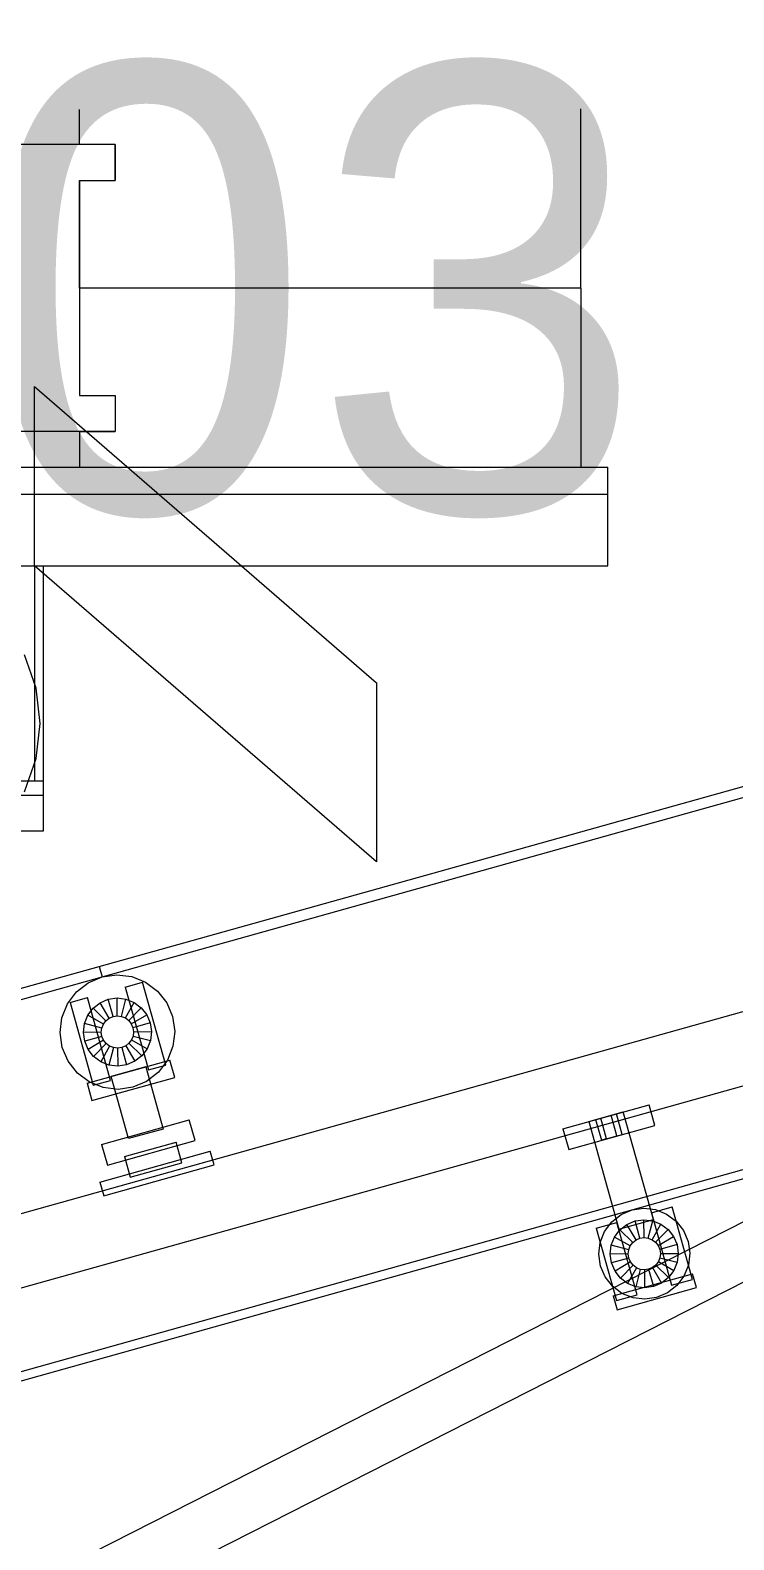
# Model space of a CAD drawing. Header units: millimetres. Extents: x -191664 to 191490, y -197311 to 10263.
# Drawn here: x 27711 to 28104, y 726 to 1569 of the extents above; entities that cross this region are included whole.
import ezdxf

# ---------------------------------------------------------------- set-up
doc = ezdxf.new("R2010")
doc.units = ezdxf.units.MM
for name, color, linetype, lineweight in [('COTAS_P', 1, 'Continuous', 0), ('lateral_C03', 7, 'Continuous', 0), ('lateral_C05', 7, 'Continuous', 0), ('lateral_C05-C03', 7, 'Continuous', 0), ('TEXTOS', 4, 'Continuous', 0)]:
    doc.layers.add(name, color=color, linetype=linetype, lineweight=lineweight)
doc.dimstyles.new('PLANTA_100', dxfattribs={"dimtxt": 250, "dimasz": 150, "dimexe": 150, "dimexo": 80, "dimgap": 100, "dimtad": 1, "dimtih": 1, "dimtoh": 1, "dimdec": 1, "dimdsep": 46, "dimcen": 0.09, "dimclrd": 1, "dimclre": 1, "dimclrt": 1, "dimadec": 0, "dimazin": 0, "dimtfac": 1, "dimtdec": 4, "dimtofl": 0, "dimtmove": 0, "dimatfit": 3, "dimfxl": 1, "dimtolj": 1, "dimtzin": 0, "dimarcsym": 0})

# ---------------------------------------------------------------- blocks, each defined once
blk = doc.blocks.new('*D9')
at = {"layer": 'COTAS_P', "color": 1, "lineweight": -2, "transparency": 16777216}
for p, q in [((36895.57, 3577.04), (36661.27, 4414.9)), ((27369.68, 1660.84), (36557.21, 4230.05)), ((27419.12, 927.04), (27184.82, 1764.9))]:
    blk.add_line(p, q, dxfattribs=at)
at = {"layer": 'COTAS_P', "color": 1, "transparency": 16777216}
for points in [[(36550.48, 4254.12), (36563.94, 4205.97), (36701.67, 4270.44)], [(27362.94, 1684.92), (27376.41, 1636.76), (27225.22, 1620.44)]]:
    blk.add_solid(points, dxfattribs=at)
at = {"layer": 'Defpoints', "color": 0, "transparency": 16777216}
for p in [(36701.67, 4270.44), (36917.12, 3500), (27440.67, 850)]:
    blk.add_point(p, dxfattribs=at)

msp = doc.modelspace()

# ---------------------------------------------------------------- linework, layer by layer
at = {"layer": 'lateral_C03', "color": 251, "true_color": 0x586d65}
for p, q in [((27467.6, 753.69), (36944.05, 3403.69)), ((27468.94, 748.88), (36945.39, 3398.88))]:
    msp.add_line(p, q, dxfattribs=at)
at = {"layer": 'lateral_C03', "color": 139, "true_color": 0x345e4e}
for p, q in [((27749.19, 1046.34), (28692.98, 1310.26)), ((27750.8, 1040.56), (28694.6, 1304.49)), ((27412.12, 952.08), (27749.19, 1046.34)), ((27749.19, 1046.34), (27750.8, 1040.56)), ((27413.74, 946.31), (27750.8, 1040.56))]:
    msp.add_line(p, q, dxfattribs=at)
at = {"layer": 'lateral_C03', "color": 139, "true_color": 0x354b57}
for p, q in [((27444.71, 835.55), (28600.37, 1158.72)), ((27507.93, 598.53), (28598.96, 1152.84)), ((27521.52, 571.79), (28612.55, 1126.09)), ((27455.48, 797.03), (28611.14, 1120.2)), ((27763.82, 1034.86), (27773.45, 1037.55)), ((27786.38, 991.32), (27773.45, 1037.55)), ((27733, 1026.24), (27742.63, 1028.93)), ((27755.56, 982.71), (27742.63, 1028.93)), ((27763.82, 1034.86), (27776.75, 988.63)), ((27733, 1026.24), (27745.93, 980.01)), ((27742.5, 981.13), (27788.73, 994.06)), ((27775.25, 990.29), (27755.99, 984.9)), ((27775.25, 990.29), (27784.94, 955.62)), ((27776.75, 988.63), (27786.38, 991.32)), ((27791.42, 984.43), (27788.73, 994.06)), ((27742.5, 981.13), (27745.2, 971.5)), ((27745.2, 971.5), (27791.42, 984.43)), ((27745.93, 980.01), (27755.56, 982.71)), ((27765.68, 950.23), (27755.99, 984.9)), ((28008.16, 955.74), (28056.31, 969.2)), ((28059.54, 957.65), (28056.31, 969.2)), ((27750.58, 947.05), (27799.5, 960.73)), ((27802.74, 949.17), (27799.5, 960.73)), ((28022.6, 959.78), (28041.86, 965.16)), ((28058.67, 905.07), (28041.86, 965.16)), ((27784.94, 955.62), (27765.68, 950.23)), ((28008.16, 955.74), (28011.39, 944.18)), ((28011.39, 944.18), (28059.54, 957.65)), ((28022.6, 959.78), (28039.41, 899.68)), ((27750.58, 947.05), (27753.81, 935.49)), ((27753.81, 935.49), (27802.74, 949.17)), ((27763.29, 940.22), (27792.18, 948.3)), ((27795.41, 936.74), (27792.18, 948.3)), ((27749.61, 926.01), (27811.25, 943.25)), ((27751.76, 918.31), (27813.4, 935.54)), ((27763.29, 940.22), (27766.52, 928.66)), ((27766.52, 928.66), (27795.41, 936.74)), ((27813.4, 935.54), (27811.25, 943.25)), ((27749.61, 926.01), (27751.76, 918.31)), ((28057.59, 908.92), (28069.15, 912.15)), ((28080.46, 871.7), (28069.15, 912.15)), ((28026.77, 900.3), (28038.33, 903.53)), ((28049.64, 863.09), (28038.33, 903.53)), ((28039.41, 899.68), (28058.67, 905.07)), ((28057.59, 908.92), (28068.9, 868.47)), ((28026.77, 900.3), (28038.08, 859.85)), ((28036.31, 862.47), (28080.61, 874.86)), ((28068.9, 868.47), (28080.46, 871.7)), ((28082.77, 867.16), (28080.61, 874.86)), ((28036.31, 862.47), (28038.47, 854.77)), ((28038.08, 859.85), (28049.64, 863.09)), ((28038.47, 854.77), (28082.77, 867.16))]:
    msp.add_line(p, q, dxfattribs=at)
at = {"layer": 'lateral_C03', "color": 252, "true_color": 0x83939a}
for p, q in [((27736.55, 1032.13), (27743.12, 1037.28)), ((27743.12, 1037.28), (27750.8, 1040.56)), ((27750.8, 1040.56), (27759.07, 1041.74)), ((27759.07, 1041.74), (27767.37, 1040.74)), ((27767.37, 1040.74), (27775.12, 1037.63)), ((27775.12, 1037.63), (27781.8, 1032.62)), ((27731.54, 1025.44), (27736.55, 1032.13)), ((27781.8, 1032.62), (27786.96, 1026.05)), ((27728.42, 1017.69), (27731.54, 1025.44)), ((27786.96, 1026.05), (27790.24, 1018.36)), ((27727.42, 1009.4), (27728.42, 1017.69)), ((27790.24, 1018.36), (27791.42, 1010.09)), ((27728.6, 1001.13), (27727.42, 1009.4)), ((27791.42, 1010.09), (27790.42, 1001.8)), ((27731.88, 993.45), (27728.6, 1001.13)), ((27790.42, 1001.8), (27787.31, 994.05)), ((27737.04, 986.87), (27731.88, 993.45)), ((27743.72, 981.86), (27737.04, 986.87)), ((27782.29, 987.37), (27775.72, 982.21)), ((27787.31, 994.05), (27782.29, 987.37)), ((27751.48, 978.75), (27743.72, 981.86)), ((27759.77, 977.75), (27751.48, 978.75)), ((27768.04, 978.93), (27759.77, 977.75)), ((27775.72, 982.21), (27768.04, 978.93)), ((28040.68, 907.86), (28046.78, 910.46)), ((28046.78, 910.46), (28053.34, 911.4)), ((28053.34, 911.4), (28059.92, 910.61)), ((28059.92, 910.61), (28066.08, 908.14)), ((28031.48, 898.46), (28035.46, 903.77)), ((28035.46, 903.77), (28040.68, 907.86)), ((28066.08, 908.14), (28071.38, 904.16)), ((28071.38, 904.16), (28075.47, 898.94)), ((28029.01, 892.31), (28031.48, 898.46)), ((28075.47, 898.94), (28078.08, 892.84)), ((28028.22, 885.73), (28029.01, 892.31)), ((28029.15, 879.16), (28028.22, 885.73)), ((28078.08, 892.84), (28079.01, 886.28)), ((28079.01, 886.28), (28078.22, 879.7)), ((28031.76, 873.06), (28029.15, 879.16)), ((28078.22, 879.7), (28075.75, 873.54)), ((28035.85, 867.85), (28031.76, 873.06)), ((28041.16, 863.87), (28035.85, 867.85)), ((28071.77, 868.24), (28066.55, 864.15)), ((28075.75, 873.54), (28071.77, 868.24)), ((28047.31, 861.4), (28041.16, 863.87)), ((28053.89, 860.6), (28047.31, 861.4)), ((28060.46, 861.54), (28053.89, 860.6)), ((28066.55, 864.15), (28060.46, 861.54))]:
    msp.add_line(p, q, dxfattribs=at)
at = {"layer": 'lateral_C03', "color": 155, "true_color": 0x617580}
for p, q in [((27749.74, 1026.1), (27754.31, 1028.04)), ((27754.31, 1028.04), (27759.22, 1028.74)), ((27757, 1018.41), (27754.31, 1028.04)), ((27759.32, 1018.75), (27759.22, 1028.74)), ((27759.22, 1028.74), (27764.14, 1028.15)), ((27761.66, 1018.46), (27764.14, 1028.15)), ((27764.14, 1028.15), (27768.74, 1026.3)), ((27742.87, 1019.07), (27745.84, 1023.03)), ((27745.84, 1023.03), (27749.74, 1026.1)), ((27752.99, 1016.04), (27745.84, 1023.03)), ((27754.84, 1017.49), (27749.74, 1026.1)), ((27763.84, 1017.59), (27768.74, 1026.3)), ((27765.72, 1016.18), (27772.71, 1023.33)), ((27768.74, 1026.3), (27772.71, 1023.33)), ((27772.71, 1023.33), (27775.77, 1019.42)), ((27740.42, 1009.54), (27741.02, 1014.46)), ((27741.02, 1014.46), (27742.87, 1019.07)), ((27750.7, 1011.98), (27741.02, 1014.46)), ((27751.58, 1014.16), (27742.87, 1019.07)), ((27767.17, 1014.33), (27775.77, 1019.42)), ((27777.72, 1014.86), (27768.09, 1012.17)), ((27775.77, 1019.42), (27777.72, 1014.86)), ((27777.72, 1014.86), (27778.42, 1009.95)), ((27750.42, 1009.65), (27740.42, 1009.54)), ((27741.12, 1004.63), (27740.42, 1009.54)), ((27750.75, 1007.32), (27741.12, 1004.63)), ((27743.07, 1000.07), (27741.12, 1004.63)), ((27751.68, 1005.16), (27743.07, 1000.07)), ((27753.13, 1003.31), (27746.13, 996.17)), ((27765.85, 1003.45), (27773, 996.46)), ((27767.26, 1005.33), (27775.98, 1000.43)), ((27768.14, 1007.51), (27777.83, 1005.03)), ((27768.42, 1009.84), (27778.42, 1009.95)), ((27777.83, 1005.03), (27775.98, 1000.43)), ((27778.42, 1009.95), (27777.83, 1005.03)), ((27746.13, 996.17), (27743.07, 1000.07)), ((27750.1, 993.19), (27746.13, 996.17)), ((27755.01, 1001.9), (27750.1, 993.19)), ((27757.19, 1001.03), (27754.7, 991.34)), ((27759.52, 1000.75), (27759.63, 990.75)), ((27761.85, 1001.08), (27764.54, 991.45)), ((27764.01, 1002), (27769.1, 993.4)), ((27773, 996.46), (27769.1, 993.4)), ((27775.98, 1000.43), (27773, 996.46)), ((27754.7, 991.34), (27750.1, 993.19)), ((27759.63, 990.75), (27754.7, 991.34)), ((27764.54, 991.45), (27759.63, 990.75)), ((27769.1, 993.4), (27764.54, 991.45)), ((28040.04, 899.29), (28043.94, 902.35)), ((28043.94, 902.35), (28048.5, 904.3)), ((28049.03, 893.75), (28043.94, 902.35)), ((28048.5, 904.3), (28053.41, 905)), ((28051.19, 894.67), (28048.5, 904.3)), ((28053.52, 895), (28053.41, 905)), ((28053.41, 905), (28058.33, 904.41)), ((28055.85, 894.72), (28058.33, 904.41)), ((28058.03, 893.85), (28062.94, 902.56)), ((28058.33, 904.41), (28062.94, 902.56)), ((28062.94, 902.56), (28066.9, 899.58)), ((28035.21, 890.72), (28037.06, 895.32)), ((28037.06, 895.32), (28040.04, 899.29)), ((28045.77, 890.42), (28037.06, 895.32)), ((28047.18, 892.3), (28040.04, 899.29)), ((28059.91, 892.44), (28066.9, 899.58)), ((28061.36, 890.59), (28069.97, 895.68)), ((28066.9, 899.58), (28069.97, 895.68)), ((28069.97, 895.68), (28071.91, 891.12)), ((28034.62, 885.8), (28035.21, 890.72)), ((28044.62, 885.91), (28034.62, 885.8)), ((28035.32, 880.89), (28034.62, 885.8)), ((28044.9, 888.24), (28035.21, 890.72)), ((28071.91, 891.12), (28062.28, 888.43)), ((28062.62, 886.1), (28072.62, 886.21)), ((28071.91, 891.12), (28072.62, 886.21)), ((28072.62, 886.21), (28072.02, 881.29)), ((28044.95, 883.58), (28035.32, 880.89)), ((28037.27, 876.32), (28035.32, 880.89)), ((28045.87, 881.42), (28037.27, 876.32)), ((28040.33, 872.42), (28037.27, 876.32)), ((28047.32, 879.57), (28040.33, 872.42)), ((28049.2, 878.16), (28044.3, 869.45)), ((28051.38, 877.28), (28048.9, 867.6)), ((28053.71, 877), (28053.82, 867)), ((28056.04, 877.34), (28058.73, 867.71)), ((28058.2, 878.26), (28063.29, 869.65)), ((28060.05, 879.71), (28067.2, 872.72)), ((28061.46, 881.59), (28070.17, 876.68)), ((28062.33, 883.77), (28072.02, 881.29)), ((28070.17, 876.68), (28067.2, 872.72)), ((28072.02, 881.29), (28070.17, 876.68)), ((28044.3, 869.45), (28040.33, 872.42)), ((28048.9, 867.6), (28044.3, 869.45)), ((28063.29, 869.65), (28058.73, 867.71)), ((28067.2, 872.72), (28063.29, 869.65)), ((28053.82, 867), (28048.9, 867.6)), ((28058.73, 867.71), (28053.82, 867))]:
    msp.add_line(p, q, dxfattribs=at)
at = {"layer": 'lateral_C03', "color": 9, "true_color": 0xbac6cb}
for p, q in [((27750.42, 1009.65), (27750.7, 1011.98)), ((27750.7, 1011.98), (27751.58, 1014.16)), ((27751.58, 1014.16), (27752.99, 1016.04)), ((27752.99, 1016.04), (27754.84, 1017.49)), ((27754.84, 1017.49), (27757, 1018.41)), ((27757, 1018.41), (27759.32, 1018.75)), ((27759.32, 1018.75), (27761.66, 1018.46)), ((27761.66, 1018.46), (27763.84, 1017.59)), ((27763.84, 1017.59), (27765.72, 1016.18)), ((27765.72, 1016.18), (27767.17, 1014.33)), ((27767.17, 1014.33), (27768.09, 1012.17)), ((27768.09, 1012.17), (27768.42, 1009.84)), ((27750.75, 1007.32), (27750.42, 1009.65)), ((27751.68, 1005.16), (27750.75, 1007.32)), ((27753.13, 1003.31), (27751.68, 1005.16)), ((27755.01, 1001.9), (27753.13, 1003.31)), ((27765.85, 1003.45), (27764.01, 1002)), ((27767.26, 1005.33), (27765.85, 1003.45)), ((27768.14, 1007.51), (27767.26, 1005.33)), ((27768.42, 1009.84), (27768.14, 1007.51)), ((27757.19, 1001.03), (27755.01, 1001.9)), ((27759.52, 1000.75), (27757.19, 1001.03)), ((27761.85, 1001.08), (27759.52, 1000.75)), ((27764.01, 1002), (27761.85, 1001.08)), ((28047.18, 892.3), (28049.03, 893.75)), ((28049.03, 893.75), (28051.19, 894.67)), ((28051.19, 894.67), (28053.52, 895)), ((28053.52, 895), (28055.85, 894.72)), ((28055.85, 894.72), (28058.03, 893.85)), ((28058.03, 893.85), (28059.91, 892.44)), ((28044.62, 885.91), (28044.9, 888.24)), ((28044.95, 883.58), (28044.62, 885.91)), ((28044.9, 888.24), (28045.77, 890.42)), ((28045.77, 890.42), (28047.18, 892.3)), ((28059.91, 892.44), (28061.36, 890.59)), ((28061.36, 890.59), (28062.28, 888.43)), ((28062.28, 888.43), (28062.62, 886.1)), ((28062.62, 886.1), (28062.33, 883.77)), ((28045.87, 881.42), (28044.95, 883.58)), ((28047.32, 879.57), (28045.87, 881.42)), ((28049.2, 878.16), (28047.32, 879.57)), ((28051.38, 877.28), (28049.2, 878.16)), ((28053.71, 877), (28051.38, 877.28)), ((28056.04, 877.34), (28053.71, 877)), ((28058.2, 878.26), (28056.04, 877.34)), ((28060.05, 879.71), (28058.2, 878.26)), ((28061.46, 881.59), (28060.05, 879.71)), ((28062.33, 883.77), (28061.46, 881.59))]:
    msp.add_line(p, q, dxfattribs=at)
at = {"layer": 'lateral_C03', "color": 9, "true_color": 0xbdc8cc}
for p, q in [((28026.45, 960.85), (28029.34, 961.66)), ((28026.45, 960.85), (28029.69, 949.3)), ((28029.34, 961.66), (28035.12, 963.28)), ((28032.58, 950.11), (28029.34, 961.66)), ((28035.12, 963.28), (28038.01, 964.09)), ((28038.35, 951.72), (28035.12, 963.28)), ((28041.24, 952.53), (28038.01, 964.09)), ((28038.35, 951.72), (28041.24, 952.53)), ((28032.58, 950.11), (28029.69, 949.3)), ((28032.58, 950.11), (28038.35, 951.72))]:
    msp.add_line(p, q, dxfattribs=at)
at = {"layer": 'lateral_C05', "color": 127, "true_color": 0x587e77}
for p, q in [((27738.19, 1521.22), (27738.19, 1524.58)), ((27738.19, 1514.62), (27738.19, 1521.22)), ((28018.19, 1523.08), (28018.19, 1525)), ((28018.19, 1517.39), (28018.19, 1523.08)), ((28018.19, 1508.15), (28018.19, 1517.39)), ((27738.19, 1505), (27738.19, 1514.62)), ((27758.19, 1505), (27538.19, 1505)), ((27758.19, 1505), (27738.19, 1505)), ((27758.19, 1502.5), (27758.19, 1505)), ((27758.19, 1505), (27758.19, 1485)), ((27758.19, 1499.88), (27758.19, 1502.5)), ((27758.19, 1497.13), (27758.19, 1499.88)), ((28018.19, 1495.71), (28018.19, 1508.15)), ((27758.19, 1494.26), (27758.19, 1497.13)), ((27758.19, 1491.28), (27758.19, 1494.26)), ((28018.19, 1480.56), (28018.19, 1495.71)), ((27738.19, 1477.4), (27738.19, 1485)), ((27738.19, 1485), (27758.19, 1485)), ((27738.19, 1485), (27738.19, 1365)), ((27758.19, 1488.19), (27758.19, 1491.28)), ((27758.19, 1485), (27758.19, 1488.19)), ((27738.19, 1469.36), (27738.19, 1477.4)), ((28018.19, 1463.27), (28018.19, 1480.56)), ((27738.19, 1460.95), (27738.19, 1469.36)), ((27738.19, 1452.23), (27738.19, 1460.95)), ((28018.19, 1444.51), (28018.19, 1463.27)), ((27738.19, 1443.28), (27738.19, 1452.23)), ((27738.19, 1434.18), (27738.19, 1443.28)), ((28018.19, 1425), (28018.19, 1444.51)), ((27738.19, 1425), (27738.19, 1434.18)), ((28018.19, 1425), (27738.19, 1425)), ((27738.19, 1425), (27738.19, 1415.82)), ((28018.19, 1425), (28018.19, 1405.49)), ((27738.19, 1415.82), (27738.19, 1406.72)), ((27738.19, 1406.72), (27738.19, 1397.77)), ((28018.19, 1405.49), (28018.19, 1386.73)), ((27738.19, 1397.77), (27738.19, 1389.05)), ((27738.19, 1389.05), (27738.19, 1380.64)), ((28018.19, 1386.73), (28018.19, 1369.44)), ((27738.19, 1380.64), (27738.19, 1372.6)), ((27738.19, 1372.6), (27738.19, 1365)), ((27738.19, 1365), (27758.19, 1365)), ((27758.19, 1365), (27758.19, 1345)), ((27758.19, 1365), (27758.19, 1361.81)), ((28018.19, 1369.44), (28018.19, 1354.29)), ((27758.19, 1361.81), (27758.19, 1358.72)), ((27758.19, 1358.72), (27758.19, 1355.74)), ((27758.19, 1355.74), (27758.19, 1352.87)), ((27758.19, 1352.87), (27758.19, 1350.12)), ((27758.19, 1350.12), (27758.19, 1347.5)), ((28018.19, 1354.29), (28018.19, 1341.85)), ((27758.19, 1345), (27538.19, 1345)), ((27738.19, 1345), (27758.19, 1345)), ((27738.19, 1345), (27738.19, 1335.38)), ((27758.19, 1347.5), (27758.19, 1345)), ((28018.19, 1341.85), (28018.19, 1332.61)), ((27738.19, 1335.38), (27738.19, 1328.78)), ((28018.19, 1332.61), (28018.19, 1326.92)), ((27738.19, 1328.78), (27738.19, 1325.42)), ((28018.19, 1326.92), (28018.19, 1325))]:
    msp.add_line(p, q, dxfattribs=at)
at = {"layer": 'lateral_C05', "color": 251, "true_color": 0x596770}
for p, q in [((27523.19, 1325), (28033.19, 1325)), ((28033.19, 1310), (28033.19, 1325)), ((27108.19, 1310), (28033.19, 1310)), ((27523.19, 1310), (28033.19, 1310)), ((28033.19, 1270), (28033.19, 1310)), ((27108.19, 1270), (28033.19, 1270)), ((27328.19, 1142), (27718.19, 1142)), ((27718.19, 1122), (27718.19, 1142)), ((27328.19, 1122), (27718.19, 1122))]:
    msp.add_line(p, q, dxfattribs=at)
at = {"layer": 'lateral_C05', "color": 117, "true_color": 0x376c5b}
for p, q in [((27713.98, 1201.58), (27707.47, 1220.18)), ((27716.19, 1182), (27713.98, 1201.58)), ((27713.98, 1162.42), (27716.19, 1182)), ((27707.47, 1143.82), (27713.98, 1162.42))]:
    msp.add_line(p, q, dxfattribs=at)
at = {"layer": 'lateral_C05-C03', "color": 252, "true_color": 0x89969c}
for p, q in [((27713.19, 1270), (27713.19, 1370)), ((27713.19, 1370), (27904.12, 1204.67)), ((27904.12, 1104.67), (27713.19, 1270)), ((27904.12, 1204.67), (27904.12, 1104.67))]:
    msp.add_line(p, q, dxfattribs=at)
at = {"layer": 'lateral_C05-C03', "color": 8, "true_color": 0x64727b}
for p, q in [((27713.19, 1270), (27718.19, 1270)), ((27713.19, 1270), (27713.19, 1150)), ((27718.19, 1150), (27718.19, 1270)), ((27703.19, 1150), (27718.19, 1150)), ((27713.19, 1150), (27718.19, 1150)), ((27718.19, 1142), (27718.19, 1150)), ((27703.19, 1142), (27718.19, 1142))]:
    msp.add_line(p, q, dxfattribs=at)

# ---------------------------------------------------------------- texts
at = {"layer": 'TEXTOS'}
msp.add_text('C03 / cola', height=250, dxfattribs=at).set_placement((27440.67, 1300))

# ---------------------------------------------------------------- dimensions: what is measured, and where the dimension line sits
at = {"layer": 'COTAS_P'}
dim = msp.add_aligned_dim(p1=(27440.67, 850), p2=(36917.12, 3500), distance=800, text='<> P', dimstyle='PLANTA_100', dxfattribs=at)
dim.commit()
dim.dimension.update_dxf_attribs({"geometry": '*D9', "text_midpoint": (31963.44, 2945.44)})

doc.saveas('drawing.dxf')
